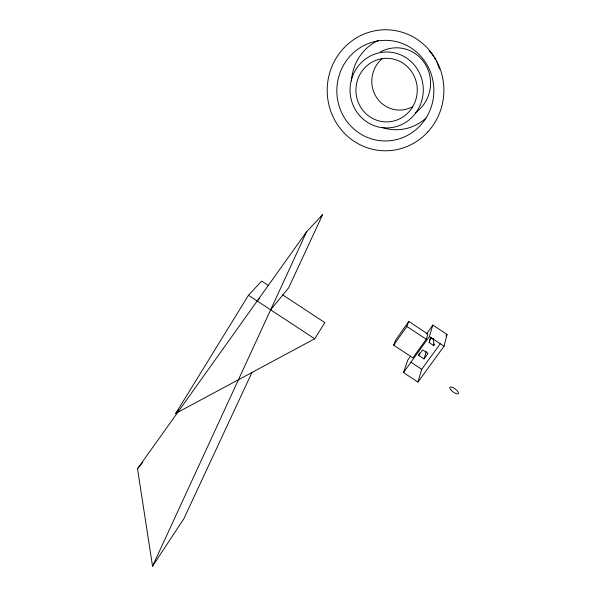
<?xml version="1.0" encoding="UTF-8"?>
<svg xmlns="http://www.w3.org/2000/svg" width="596" height="596" viewBox="0 0 596 596"><rect width="100%" height="100%" fill="white"/><g stroke="black" fill="none" stroke-linecap="round" stroke-linejoin="round"><path stroke-width="0.89" d="M410.413 356.401L407.746 360.133L403.514 372.589L417.93 382.066L444.05 346.246L447.022 334.445L432.838 325.088L426.431 334.036M433.687 339.638L430.58 337.597L429.113 342.566L433.836 345.68L434.305 344.004M417.93 382.066L421.692 369.311L440.556 343.348M419.435 352.966L418.675 355.372L424.039 358.896L426.2 351.61M403.514 372.589L429.388 336.576L432.838 325.088M426.244 339.236L427.846 334.021L408.744 321.423L395.751 339.921L393.68 345.181L412.894 357.831L426.244 339.236L406.852 326.459L408.744 321.423M429.113 342.566L430.819 337.358M306.62 231.732L137.505 468.732L152.539 566.2L306.62 231.732L322.637 214.597L288.598 287.92L270.644 309.831M251.914 372.545L183.844 518.796L152.539 566.2M282.817 294.975L324.85 322.615L314.725 338.781L175.731 413.4L248.465 295.266L261.674 281.074L268.483 285.551M393.68 345.181L406.852 326.459M321.013 216.862L322.637 214.597M418.675 355.372L422.661 349.837L428.032 353.376L424.039 358.896M445.942 335.928L447.022 334.445M137.505 468.732L142.809 462.302M175.731 413.4L178.629 409.959M257.189 300.995L259.632 298.246M410.845 362.167L421.692 369.311M248.465 295.266L314.725 338.781M429.388 336.576L444.05 346.246M433.486 338.491L433.836 345.68M380.442 51.934A35.574 34.277 -84.9 0 1 425.782 65.053A35.574 34.277 -84.9 0 1 415.315 112.815M412.238 106.93A29.048 27.975 -83.7 0 1 376.262 96.962A29.048 27.975 -83.7 0 1 382.096 58.676M429.195 50.839A46.689 44.983 -84.9 0 1 433.553 56.426M434.499 57.909A46.689 44.983 -84.9 0 1 435.385 59.421M436.212 60.971A46.689 44.983 -84.9 0 1 436.972 62.535M437.337 63.325A46.689 44.983 -84.9 0 1 439.461 69.106M425.574 118.433A46.689 44.983 -84.9 0 1 381.872 127.328M351.498 81.093A46.689 44.983 -84.9 0 1 378.393 40.431M427.794 131.939A60.509 58.348 -88.8 0 0 399.268 31.446A60.509 58.348 -88.8 0 0 329.566 107.444A60.509 58.348 -88.8 0 0 427.794 131.939M426.036 118.008A50.325 48.529 -88.8 0 0 387.907 40.394A50.325 48.529 -88.8 0 0 342.097 113.538A50.325 48.529 -88.8 0 0 426.036 118.008M412.454 107.146A31.804 30.672 -88.3 0 0 387.929 58.334A31.804 30.672 -88.3 0 0 359.381 104.851A31.804 30.672 -88.3 0 0 412.454 107.146M416.433 112.003A37.965 36.617 -88.3 0 0 390.238 52.172A37.965 36.617 -88.3 0 0 353.316 105.723A37.965 36.617 -88.3 0 0 416.433 112.003M450.77 389.769A5.297 1.825 36.6 0 0 458.257 393.688A5.297 1.825 36.6 0 0 453.347 387.765A5.297 1.825 36.6 0 0 450.77 389.769"/></g></svg>
